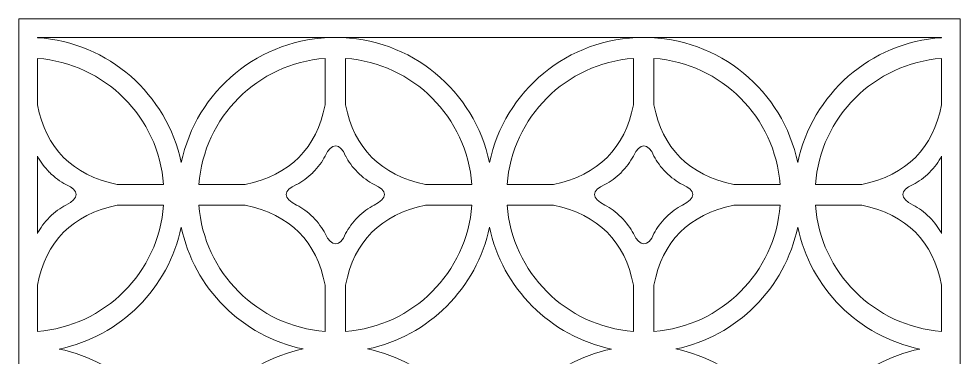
# Model space of a CAD drawing. Header units: centimetres. Extents: x -9.9 to 8.9, y -10.2 to 7.9.
# Drawn here: x -0.04 to 8.93, y 4.64 to 7.86 of the extents above; entities that cross this region are included whole.
import ezdxf

# ---------------------------------------------------------------- set-up
doc = ezdxf.new("R2010")
doc.units = ezdxf.units.CM
doc.header["$MEASUREMENT"] = 0
doc.layers.add('layer 1', color=7, linetype='Continuous')

msp = doc.modelspace()

# ---------------------------------------------------------------- linework, layer by layer
at = {"layer": 'layer 1', "color": 177, "lineweight": 9}
for points, knots in [([(8.9337, -10.09979), (8.9337, -10.09979), (8.9337, -10.00617), (8.9337, -10.00617), (8.9337, -10.00617), (8.9337, -10.00617), (8.9337, 7.68592), (8.9337, 7.68592), (8.9337, 7.68592), (8.9337, 7.68592), (8.9337, 7.8629), (8.9337, 7.8629), (8.9337, 7.8629), (8.9337, 7.8629), (8.75673, 7.8629), (8.75673, 7.8629), (8.75673, 7.8629), (8.75673, 7.8629), (0.13646, 7.8629), (0.13646, 7.8629), (0.13646, 7.8629), (0.13646, 7.8629), (-0.04052, 7.8629), (-0.04052, 7.8629), (-0.04052, 7.8629), (-0.04052, 7.8629), (-0.04052, -10.18314), (-0.04052, -10.18314), (-0.04052, -10.18314), (-0.04052, -10.18314), (0.13646, -10.18314), (0.13646, -10.18314), (0.13646, -10.18314), (0.13646, -10.18314), (8.9337, -10.18314), (8.9337, -10.18314), (8.9337, -10.18314), (8.9337, -10.18314), (8.9337, -10.09979), (8.9337, -10.09979)], [0, 0, 0, 0, 0.0909091, 0.0909091, 0.0909091, 0.0909091, 0.1818182, 0.1818182, 0.1818182, 0.1818182, 0.2727273, 0.2727273, 0.2727273, 0.2727273, 0.3636364, 0.3636364, 0.3636364, 0.3636364, 0.4545455, 0.4545455, 0.4545455, 0.4545455, 0.5454545, 0.5454545, 0.5454545, 0.5454545, 0.6363636, 0.6363636, 0.6363636, 0.6363636, 0.7272727, 0.7272727, 0.7272727, 0.7272727, 0.8181818, 0.8181818, 0.8181818, 0.8181818, 1, 1, 1, 1]), ([(8.75673, 7.68592), (8.75673, 7.68592), (8.75673, 7.68275), (8.75673, 7.68275), (8.75673, 7.68275), (8.07711, 7.63894), (7.52054, 7.14255), (7.38531, 6.49193), (7.38531, 6.49193), (7.24365, 7.17355), (6.63952, 7.68592), (5.91594, 7.68592), (5.91594, 7.68592), (5.91594, 7.68592), (2.97721, 7.68592), (2.97721, 7.68592), (2.97721, 7.68592), (2.25364, 7.68592), (1.64952, 7.17355), (1.50786, 6.49193), (1.50786, 6.49193), (1.37264, 7.14254), (0.81607, 7.63893), (0.13646, 7.68274), (0.13646, 7.68274), (0.13646, 7.68274), (0.13646, 7.68592), (0.13646, 7.68592), (0.13646, 7.68592), (0.13646, 7.68592), (2.97721, 7.68592), (2.97721, 7.68592), (2.97721, 7.68592), (3.7008, 7.68592), (4.30492, 7.17355), (4.44658, 6.49193), (4.44658, 6.49193), (4.58825, 7.17355), (5.19237, 7.68592), (5.91594, 7.68592), (5.91594, 7.68592), (5.91594, 7.68592), (8.75673, 7.68592), (8.75673, 7.68592)], [0, 0, 0, 0, 0.0833333, 0.0833333, 0.0833333, 0.0833333, 0.1666667, 0.1666667, 0.1666667, 0.1666667, 0.25, 0.25, 0.25, 0.25, 0.3333333, 0.3333333, 0.3333333, 0.3333333, 0.4166667, 0.4166667, 0.4166667, 0.4166667, 0.5, 0.5, 0.5, 0.5, 0.5833333, 0.5833333, 0.5833333, 0.5833333, 0.6666667, 0.6666667, 0.6666667, 0.6666667, 0.75, 0.75, 0.75, 0.75, 0.8333333, 0.8333333, 0.8333333, 0.8333333, 1, 1, 1, 1]), ([(0.13646, 7.48634), (0.77891, 7.43859), (1.292, 6.92551), (1.33972, 6.28307), (1.33972, 6.28307), (1.33972, 6.28307), (0.8979, 6.28307), (0.8979, 6.28307), (0.8979, 6.28307), (0.4696, 6.37417), (0.21579, 6.62797), (0.13646, 7.04451), (0.13646, 7.04451), (0.13646, 7.04451), (0.13646, 7.48634), (0.13646, 7.48634)], [0, 0, 0, 0, 0.2, 0.2, 0.2, 0.2, 0.4, 0.4, 0.4, 0.4, 0.6, 0.6, 0.6, 0.6, 1, 1, 1, 1]), ([(1.67603, 6.28307), (1.67603, 6.28307), (2.11783, 6.28307), (2.11783, 6.28307), (2.11783, 6.28307), (2.54613, 6.37417), (2.79994, 6.62797), (2.87927, 7.04451), (2.87927, 7.04451), (2.87927, 7.04451), (2.87927, 7.48634), (2.87927, 7.48634), (2.87927, 7.48634), (2.23683, 7.43859), (1.72375, 6.92551), (1.67603, 6.28307)], [0, 0, 0, 0, 0.2, 0.2, 0.2, 0.2, 0.4, 0.4, 0.4, 0.4, 0.6, 0.6, 0.6, 0.6, 1, 1, 1, 1]), ([(3.07519, 7.48634), (3.07519, 7.48634), (3.07519, 7.04451), (3.07519, 7.04451), (3.07519, 7.04451), (3.15452, 6.62797), (3.40832, 6.37417), (3.83663, 6.28307), (3.83663, 6.28307), (3.83663, 6.28307), (4.27845, 6.28307), (4.27845, 6.28307), (4.27845, 6.28307), (4.23073, 6.92551), (3.71764, 7.43859), (3.07519, 7.48634)], [0, 0, 0, 0, 0.2, 0.2, 0.2, 0.2, 0.4, 0.4, 0.4, 0.4, 0.6, 0.6, 0.6, 0.6, 1, 1, 1, 1]), ([(4.61475, 6.28307), (4.61475, 6.28307), (5.05656, 6.28307), (5.05656, 6.28307), (5.05656, 6.28307), (5.48486, 6.37417), (5.73867, 6.62797), (5.818, 7.04451), (5.818, 7.04451), (5.818, 7.04451), (5.818, 7.48634), (5.818, 7.48634), (5.818, 7.48634), (5.17556, 7.43859), (4.66248, 6.92551), (4.61475, 6.28307)], [0, 0, 0, 0, 0.2, 0.2, 0.2, 0.2, 0.4, 0.4, 0.4, 0.4, 0.6, 0.6, 0.6, 0.6, 1, 1, 1, 1]), ([(6.01391, 7.48634), (6.01391, 7.48634), (6.01391, 7.04451), (6.01391, 7.04451), (6.01391, 7.04451), (6.09324, 6.62797), (6.34705, 6.37417), (6.77535, 6.28307), (6.77535, 6.28307), (6.77535, 6.28307), (7.21718, 6.28307), (7.21718, 6.28307), (7.21718, 6.28307), (7.16945, 6.92551), (6.65637, 7.43859), (6.01391, 7.48634)], [0, 0, 0, 0, 0.2, 0.2, 0.2, 0.2, 0.4, 0.4, 0.4, 0.4, 0.6, 0.6, 0.6, 0.6, 1, 1, 1, 1]), ([(8.75673, 7.04451), (8.6774, 6.62797), (8.42359, 6.37417), (7.99529, 6.28307), (7.99529, 6.28307), (7.99529, 6.28307), (7.55348, 6.28307), (7.55348, 6.28307), (7.55348, 6.28307), (7.6012, 6.92551), (8.11428, 7.43859), (8.75673, 7.48634), (8.75673, 7.48634), (8.75673, 7.48634), (8.75673, 7.04451), (8.75673, 7.04451)], [0, 0, 0, 0, 0.2, 0.2, 0.2, 0.2, 0.4, 0.4, 0.4, 0.4, 0.6, 0.6, 0.6, 0.6, 1, 1, 1, 1]), ([(2.87927, 6.55473), (2.9412, 6.68531), (3.02183, 6.68565), (3.07519, 6.55473), (3.07519, 6.55473), (3.07519, 6.55473), (3.0752, 6.5547), (3.0752, 6.5547), (3.0752, 6.5547), (3.0752, 6.5547), (3.0752, 6.55473), (3.0752, 6.55473), (3.0752, 6.55473), (3.0752, 6.55473), (3.07576, 6.5536), (3.07576, 6.5536), (3.07576, 6.5536), (3.10151, 6.50282), (3.14124, 6.44887), (3.18843, 6.40087), (3.18843, 6.40087), (3.18843, 6.40087), (3.18844, 6.40083), (3.18844, 6.40083), (3.18844, 6.40083), (3.18844, 6.40083), (3.18918, 6.4001), (3.18918, 6.4001), (3.18918, 6.4001), (3.23848, 6.35094), (3.29442, 6.30949), (3.34686, 6.28309), (3.34686, 6.28309), (3.47778, 6.22974), (3.47743, 6.1491), (3.34686, 6.08718), (3.34686, 6.08718), (3.34686, 6.08718), (3.34686, 6.08716), (3.34686, 6.08716), (3.34686, 6.08716), (3.34686, 6.08716), (3.34682, 6.08715), (3.34682, 6.08715), (3.34682, 6.08715), (3.34682, 6.08715), (3.34684, 6.08715), (3.34684, 6.08715), (3.34684, 6.08715), (3.29518, 6.06104), (3.24, 6.0204), (3.19117, 5.97216), (3.19117, 5.97216), (3.14245, 5.92309), (3.10144, 5.86759), (3.07522, 5.81551), (3.07522, 5.81551), (3.02186, 5.68459), (2.94123, 5.68493), (2.8793, 5.81551), (2.8793, 5.81551), (2.8793, 5.81551), (2.87929, 5.81551), (2.87929, 5.81551), (2.87929, 5.81551), (2.87929, 5.81551), (2.87927, 5.81554), (2.87927, 5.81554), (2.87927, 5.81554), (2.87927, 5.81554), (2.87927, 5.81552), (2.87927, 5.81552), (2.87927, 5.81552), (2.85317, 5.86718), (2.81253, 5.92236), (2.76429, 5.97119), (2.76429, 5.97119), (2.71522, 6.01991), (2.65972, 6.06092), (2.60764, 6.08715), (2.60764, 6.08715), (2.47706, 6.14907), (2.47672, 6.22971), (2.60764, 6.28306), (2.60764, 6.28306), (2.60764, 6.28306), (2.60767, 6.28307), (2.60767, 6.28307), (2.60767, 6.28307), (2.60767, 6.28307), (2.60764, 6.28307), (2.60764, 6.28307), (2.60764, 6.28307), (2.60764, 6.28307), (2.60875, 6.28361), (2.60875, 6.28361), (2.60875, 6.28361), (2.65954, 6.30935), (2.71348, 6.34911), (2.76151, 6.39631), (2.76151, 6.39631), (2.76151, 6.39631), (2.76159, 6.39638), (2.76159, 6.39638), (2.76159, 6.39638), (2.76159, 6.39638), (2.76229, 6.3971), (2.76229, 6.3971), (2.76229, 6.3971), (2.81148, 6.44642), (2.85287, 6.50229), (2.87927, 6.55473)], [0, 0, 0, 0, 0.0344828, 0.0344828, 0.0344828, 0.0344828, 0.0689655, 0.0689655, 0.0689655, 0.0689655, 0.1034483, 0.1034483, 0.1034483, 0.1034483, 0.137931, 0.137931, 0.137931, 0.137931, 0.1724138, 0.1724138, 0.1724138, 0.1724138, 0.2068966, 0.2068966, 0.2068966, 0.2068966, 0.2413793, 0.2413793, 0.2413793, 0.2413793, 0.2758621, 0.2758621, 0.2758621, 0.2758621, 0.3103448, 0.3103448, 0.3103448, 0.3103448, 0.3448276, 0.3448276, 0.3448276, 0.3448276, 0.3793103, 0.3793103, 0.3793103, 0.3793103, 0.4137931, 0.4137931, 0.4137931, 0.4137931, 0.4482759, 0.4482759, 0.4482759, 0.4482759, 0.4827586, 0.4827586, 0.4827586, 0.4827586, 0.5172414, 0.5172414, 0.5172414, 0.5172414, 0.5517241, 0.5517241, 0.5517241, 0.5517241, 0.5862069, 0.5862069, 0.5862069, 0.5862069, 0.6206897, 0.6206897, 0.6206897, 0.6206897, 0.6551724, 0.6551724, 0.6551724, 0.6551724, 0.6896552, 0.6896552, 0.6896552, 0.6896552, 0.7241379, 0.7241379, 0.7241379, 0.7241379, 0.7586207, 0.7586207, 0.7586207, 0.7586207, 0.7931034, 0.7931034, 0.7931034, 0.7931034, 0.8275862, 0.8275862, 0.8275862, 0.8275862, 0.862069, 0.862069, 0.862069, 0.862069, 0.8965517, 0.8965517, 0.8965517, 0.8965517, 0.9310345, 0.9310345, 0.9310345, 0.9310345, 1, 1, 1, 1]), ([(5.818, 6.55473), (5.87992, 6.68531), (5.96056, 6.68565), (6.01391, 6.55473), (6.01391, 6.55473), (6.01391, 6.55473), (6.01393, 6.5547), (6.01393, 6.5547), (6.01393, 6.5547), (6.01393, 6.5547), (6.01393, 6.55473), (6.01393, 6.55473), (6.01393, 6.55473), (6.01393, 6.55473), (6.01449, 6.5536), (6.01449, 6.5536), (6.01449, 6.5536), (6.04023, 6.50282), (6.07997, 6.44887), (6.12715, 6.40087), (6.12715, 6.40087), (6.12715, 6.40087), (6.12717, 6.40083), (6.12717, 6.40083), (6.12717, 6.40083), (6.12717, 6.40083), (6.1279, 6.4001), (6.1279, 6.4001), (6.1279, 6.4001), (6.1772, 6.35094), (6.23314, 6.30949), (6.28558, 6.28309), (6.28558, 6.28309), (6.4165, 6.22974), (6.41616, 6.1491), (6.28558, 6.08718), (6.28558, 6.08718), (6.28558, 6.08718), (6.28558, 6.08716), (6.28558, 6.08716), (6.28558, 6.08716), (6.28558, 6.08716), (6.28555, 6.08715), (6.28555, 6.08715), (6.28555, 6.08715), (6.28555, 6.08715), (6.28557, 6.08715), (6.28557, 6.08715), (6.28557, 6.08715), (6.23391, 6.06104), (6.17873, 6.0204), (6.1299, 5.97216), (6.1299, 5.97216), (6.08117, 5.92309), (6.04016, 5.86759), (6.01395, 5.81551), (6.01395, 5.81551), (5.96059, 5.68459), (5.87996, 5.68493), (5.81803, 5.81551), (5.81803, 5.81551), (5.81803, 5.81551), (5.81801, 5.81551), (5.81801, 5.81551), (5.81801, 5.81551), (5.81801, 5.81551), (5.818, 5.81554), (5.818, 5.81554), (5.818, 5.81554), (5.818, 5.81554), (5.818, 5.81552), (5.818, 5.81552), (5.818, 5.81552), (5.7919, 5.86718), (5.75125, 5.92236), (5.70301, 5.97119), (5.70301, 5.97119), (5.65395, 6.01991), (5.59845, 6.06092), (5.54636, 6.08715), (5.54636, 6.08715), (5.41579, 6.14907), (5.41544, 6.22971), (5.54636, 6.28306), (5.54636, 6.28306), (5.54636, 6.28306), (5.54639, 6.28307), (5.54639, 6.28307), (5.54639, 6.28307), (5.54639, 6.28307), (5.54636, 6.28307), (5.54636, 6.28307), (5.54636, 6.28307), (5.54636, 6.28307), (5.54747, 6.28361), (5.54747, 6.28361), (5.54747, 6.28361), (5.59826, 6.30935), (5.65221, 6.34911), (5.70024, 6.39631), (5.70024, 6.39631), (5.70024, 6.39631), (5.70032, 6.39638), (5.70032, 6.39638), (5.70032, 6.39638), (5.70032, 6.39638), (5.70102, 6.3971), (5.70102, 6.3971), (5.70102, 6.3971), (5.75021, 6.44642), (5.7916, 6.50229), (5.818, 6.55473)], [0, 0, 0, 0, 0.0344828, 0.0344828, 0.0344828, 0.0344828, 0.0689655, 0.0689655, 0.0689655, 0.0689655, 0.1034483, 0.1034483, 0.1034483, 0.1034483, 0.137931, 0.137931, 0.137931, 0.137931, 0.1724138, 0.1724138, 0.1724138, 0.1724138, 0.2068966, 0.2068966, 0.2068966, 0.2068966, 0.2413793, 0.2413793, 0.2413793, 0.2413793, 0.2758621, 0.2758621, 0.2758621, 0.2758621, 0.3103448, 0.3103448, 0.3103448, 0.3103448, 0.3448276, 0.3448276, 0.3448276, 0.3448276, 0.3793103, 0.3793103, 0.3793103, 0.3793103, 0.4137931, 0.4137931, 0.4137931, 0.4137931, 0.4482759, 0.4482759, 0.4482759, 0.4482759, 0.4827586, 0.4827586, 0.4827586, 0.4827586, 0.5172414, 0.5172414, 0.5172414, 0.5172414, 0.5517241, 0.5517241, 0.5517241, 0.5517241, 0.5862069, 0.5862069, 0.5862069, 0.5862069, 0.6206897, 0.6206897, 0.6206897, 0.6206897, 0.6551724, 0.6551724, 0.6551724, 0.6551724, 0.6896552, 0.6896552, 0.6896552, 0.6896552, 0.7241379, 0.7241379, 0.7241379, 0.7241379, 0.7586207, 0.7586207, 0.7586207, 0.7586207, 0.7931034, 0.7931034, 0.7931034, 0.7931034, 0.8275862, 0.8275862, 0.8275862, 0.8275862, 0.862069, 0.862069, 0.862069, 0.862069, 0.8965517, 0.8965517, 0.8965517, 0.8965517, 0.9310345, 0.9310345, 0.9310345, 0.9310345, 1, 1, 1, 1]), ([(0.13646, 6.55473), (0.13646, 6.55473), (0.13648, 6.5547), (0.13648, 6.5547), (0.13648, 6.5547), (0.13648, 6.5547), (0.13648, 6.55473), (0.13648, 6.55473), (0.13648, 6.55473), (0.13648, 6.55473), (0.13703, 6.5536), (0.13703, 6.5536), (0.13703, 6.5536), (0.16278, 6.50282), (0.20252, 6.44887), (0.2497, 6.40087), (0.2497, 6.40087), (0.2497, 6.40087), (0.24972, 6.40083), (0.24972, 6.40083), (0.24972, 6.40083), (0.24972, 6.40083), (0.25045, 6.4001), (0.25045, 6.4001), (0.25045, 6.4001), (0.29975, 6.35094), (0.35569, 6.30949), (0.40813, 6.28309), (0.40813, 6.28309), (0.53905, 6.22974), (0.5387, 6.1491), (0.40813, 6.08718), (0.40813, 6.08718), (0.40813, 6.08718), (0.40813, 6.08716), (0.40813, 6.08716), (0.40813, 6.08716), (0.40813, 6.08716), (0.4081, 6.08715), (0.4081, 6.08715), (0.4081, 6.08715), (0.4081, 6.08715), (0.40811, 6.08715), (0.40811, 6.08715), (0.40811, 6.08715), (0.35646, 6.06104), (0.30127, 6.0204), (0.25244, 5.97216), (0.25244, 5.97216), (0.20372, 5.92309), (0.16271, 5.86759), (0.13649, 5.81551), (0.13649, 5.81551), (0.13649, 5.81551), (0.13646, 5.81542), (0.13646, 5.81542), (0.13646, 5.81542), (0.13646, 5.81542), (0.13646, 6.55473), (0.13646, 6.55473)], [0, 0, 0, 0, 0.0625, 0.0625, 0.0625, 0.0625, 0.125, 0.125, 0.125, 0.125, 0.1875, 0.1875, 0.1875, 0.1875, 0.25, 0.25, 0.25, 0.25, 0.3125, 0.3125, 0.3125, 0.3125, 0.375, 0.375, 0.375, 0.375, 0.4375, 0.4375, 0.4375, 0.4375, 0.5, 0.5, 0.5, 0.5, 0.5625, 0.5625, 0.5625, 0.5625, 0.625, 0.625, 0.625, 0.625, 0.6875, 0.6875, 0.6875, 0.6875, 0.75, 0.75, 0.75, 0.75, 0.8125, 0.8125, 0.8125, 0.8125, 0.875, 0.875, 0.875, 0.875, 1, 1, 1, 1]), ([(8.75673, 5.81552), (8.73062, 5.86718), (8.68998, 5.92236), (8.64174, 5.97119), (8.64174, 5.97119), (8.59268, 6.01991), (8.53717, 6.06092), (8.48509, 6.08715), (8.48509, 6.08715), (8.35451, 6.14907), (8.35417, 6.22971), (8.48509, 6.28306), (8.48509, 6.28306), (8.48509, 6.28306), (8.48512, 6.28307), (8.48512, 6.28307), (8.48512, 6.28307), (8.48512, 6.28307), (8.48509, 6.28307), (8.48509, 6.28307), (8.48509, 6.28307), (8.48509, 6.28307), (8.4862, 6.28361), (8.4862, 6.28361), (8.4862, 6.28361), (8.53699, 6.30935), (8.59093, 6.34911), (8.63896, 6.39631), (8.63896, 6.39631), (8.63896, 6.39631), (8.63905, 6.39638), (8.63905, 6.39638), (8.63905, 6.39638), (8.63905, 6.39638), (8.63975, 6.3971), (8.63975, 6.3971), (8.63975, 6.3971), (8.68894, 6.44642), (8.73033, 6.50229), (8.75673, 6.55473), (8.75673, 6.55473), (8.75673, 6.55473), (8.75673, 5.81552), (8.75673, 5.81552)], [0, 0, 0, 0, 0.0833333, 0.0833333, 0.0833333, 0.0833333, 0.1666667, 0.1666667, 0.1666667, 0.1666667, 0.25, 0.25, 0.25, 0.25, 0.3333333, 0.3333333, 0.3333333, 0.3333333, 0.4166667, 0.4166667, 0.4166667, 0.4166667, 0.5, 0.5, 0.5, 0.5, 0.5833333, 0.5833333, 0.5833333, 0.5833333, 0.6666667, 0.6666667, 0.6666667, 0.6666667, 0.75, 0.75, 0.75, 0.75, 0.8333333, 0.8333333, 0.8333333, 0.8333333, 1, 1, 1, 1]), ([(0.13646, 5.32574), (0.21579, 5.74227), (0.46957, 5.99605), (0.89782, 6.08716), (0.89782, 6.08716), (0.89782, 6.08716), (1.33974, 6.08716), (1.33974, 6.08716), (1.33974, 6.08716), (1.29203, 5.44469), (0.77893, 4.93157), (0.13646, 4.88385), (0.13646, 4.88385), (0.13646, 4.88385), (0.13646, 5.32574), (0.13646, 5.32574)], [0, 0, 0, 0, 0.2, 0.2, 0.2, 0.2, 0.4, 0.4, 0.4, 0.4, 0.6, 0.6, 0.6, 0.6, 1, 1, 1, 1]), ([(2.87927, 5.32574), (2.79994, 5.74227), (2.54616, 5.99605), (2.11791, 6.08716), (2.11791, 6.08716), (2.11791, 6.08716), (1.67601, 6.08716), (1.67601, 6.08716), (1.67601, 6.08716), (1.72372, 5.44469), (2.23682, 4.93157), (2.87927, 4.88385), (2.87927, 4.88385), (2.87927, 4.88385), (2.87927, 5.32574), (2.87927, 5.32574)], [0, 0, 0, 0, 0.2, 0.2, 0.2, 0.2, 0.4, 0.4, 0.4, 0.4, 0.6, 0.6, 0.6, 0.6, 1, 1, 1, 1]), ([(4.27847, 6.08716), (4.27847, 6.08716), (3.83654, 6.08716), (3.83654, 6.08716), (3.83654, 6.08716), (3.40829, 5.99605), (3.15452, 5.74227), (3.07519, 5.32574), (3.07519, 5.32574), (3.07519, 5.32574), (3.07519, 4.88385), (3.07519, 4.88385), (3.07519, 4.88385), (3.71766, 4.93157), (4.23076, 5.44469), (4.27847, 6.08716)], [0, 0, 0, 0, 0.2, 0.2, 0.2, 0.2, 0.4, 0.4, 0.4, 0.4, 0.6, 0.6, 0.6, 0.6, 1, 1, 1, 1]), ([(5.818, 5.32574), (5.73867, 5.74227), (5.48489, 5.99605), (5.05664, 6.08716), (5.05664, 6.08716), (5.05664, 6.08716), (4.61474, 6.08716), (4.61474, 6.08716), (4.61474, 6.08716), (4.66244, 5.44469), (5.17554, 4.93157), (5.818, 4.88385), (5.818, 4.88385), (5.818, 4.88385), (5.818, 5.32574), (5.818, 5.32574)], [0, 0, 0, 0, 0.2, 0.2, 0.2, 0.2, 0.4, 0.4, 0.4, 0.4, 0.6, 0.6, 0.6, 0.6, 1, 1, 1, 1]), ([(7.21719, 6.08716), (7.21719, 6.08716), (6.77528, 6.08716), (6.77528, 6.08716), (6.77528, 6.08716), (6.34702, 5.99605), (6.09324, 5.74227), (6.01391, 5.32574), (6.01391, 5.32574), (6.01391, 5.32574), (6.01391, 4.88385), (6.01391, 4.88385), (6.01391, 4.88385), (6.65639, 4.93157), (7.16949, 5.44469), (7.21719, 6.08716)], [0, 0, 0, 0, 0.2, 0.2, 0.2, 0.2, 0.4, 0.4, 0.4, 0.4, 0.6, 0.6, 0.6, 0.6, 1, 1, 1, 1]), ([(8.75673, 4.88385), (8.11427, 4.93157), (7.60116, 5.44469), (7.55346, 6.08716), (7.55346, 6.08716), (7.55346, 6.08716), (7.99537, 6.08716), (7.99537, 6.08716), (7.99537, 6.08716), (8.42362, 5.99605), (8.6774, 5.74227), (8.75673, 5.32574), (8.75673, 5.32574), (8.75673, 5.32574), (8.75673, 4.88385), (8.75673, 4.88385)], [0, 0, 0, 0, 0.2, 0.2, 0.2, 0.2, 0.4, 0.4, 0.4, 0.4, 0.6, 0.6, 0.6, 0.6, 1, 1, 1, 1]), ([(1.50787, 5.87837), (1.62893, 5.29577), (2.08782, 4.83683), (2.67041, 4.71574), (2.67041, 4.71574), (2.08782, 4.59466), (1.62894, 4.13572), (1.50787, 3.55313), (1.50787, 3.55313), (1.38681, 4.13575), (0.92786, 4.59466), (0.34524, 4.71573), (0.34524, 4.71573), (0.92786, 4.83679), (1.38681, 5.29573), (1.50787, 5.87837)], [0, 0, 0, 0, 0.2, 0.2, 0.2, 0.2, 0.4, 0.4, 0.4, 0.4, 0.6, 0.6, 0.6, 0.6, 1, 1, 1, 1]), ([(5.6092, 4.71573), (5.02658, 4.59466), (4.56763, 4.13575), (4.44657, 3.55313), (4.44657, 3.55313), (4.3255, 4.13571), (3.86662, 4.59466), (3.28402, 4.71574), (3.28402, 4.71574), (3.86662, 4.83683), (4.32551, 5.29577), (4.44657, 5.87837), (4.44657, 5.87837), (4.56763, 5.29574), (5.02657, 4.83679), (5.6092, 4.71573)], [0, 0, 0, 0, 0.2, 0.2, 0.2, 0.2, 0.4, 0.4, 0.4, 0.4, 0.6, 0.6, 0.6, 0.6, 1, 1, 1, 1]), ([(8.54792, 4.71573), (7.96531, 4.59466), (7.50635, 4.13575), (7.38529, 3.55313), (7.38529, 3.55313), (7.26423, 4.13572), (6.80535, 4.59466), (6.22275, 4.71574), (6.22275, 4.71574), (6.80535, 4.83683), (7.26423, 5.29577), (7.38529, 5.87837), (7.38529, 5.87837), (7.50636, 5.29574), (7.9653, 4.83679), (8.54792, 4.71573)], [0, 0, 0, 0, 0.2, 0.2, 0.2, 0.2, 0.4, 0.4, 0.4, 0.4, 0.6, 0.6, 0.6, 0.6, 1, 1, 1, 1])]:
    msp.add_open_spline(points, degree=3, knots=knots, dxfattribs=at)

doc.saveas('drawing.dxf')
